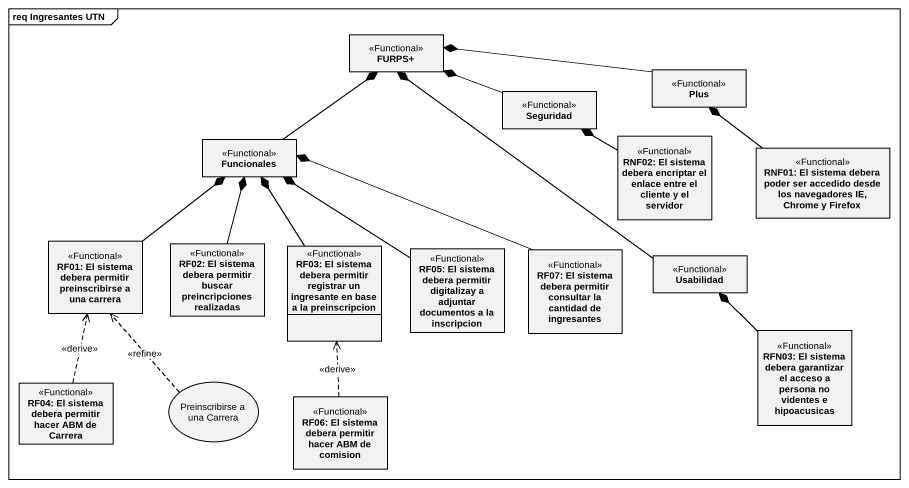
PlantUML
@startuml
mainframe req Ingresantes UTN
allowmixing
hide circle
hide empty members
class "FURPS+" as FURPS <<Functional>>
class Plus <<Functional>>
class Seguridad <<Functional>>
class Funcionales <<Functional>>
class "RNF02: El sistema debera encriptar el enlace entre el cliente y el servidor" as RNF02_El_sistema_debera <<Functional>>
class "RNF01: El sistema debera poder ser accedido desde los navegadores IE, Chrome y Firefox" as RNF01_El_sistema_debera <<Functional>>
class "RF01: El sistema debera permitir preinscribirse a una carrera" as RF01_El_sistema_debera <<Functional>>
class "RF02: El sistema debera permitir buscar preincripciones realizadas" as RF02_El_sistema_debera <<Functional>>
class "RF03: El sistema debera permitir registrar un ingresante en base a la preinscripcion" as RF03_El_sistema_debera <<Functional>>
class "RF05: El sistema debera permitir digitalizay a adjuntar documentos a la inscripcion" as RF05_El_sistema_debera <<Functional>>
class "RF07: El sistema debera permitir consultar la cantidad de ingresantes" as RF07_El_sistema_debera <<Functional>>
class Usabilidad <<Functional>>
class "RFN03: El sistema debera garantizar el acceso a persona no videntes e hipoacusicas" as RFN03_El_sistema_debera <<Functional>>
class "RF04: El sistema debera permitir hacer ABM de Carrera" as RF04_El_sistema_debera <<Functional>>
usecase "Preinscribirse a una Carrera" as Preinscribirse_a_una_Carrera
class "RF06: El sistema debera permitir hacer ABM de comision" as RF06_El_sistema_debera <<Functional>>
Plus -left-* FURPS
Seguridad -left-* FURPS
Funcionales -up-* FURPS
RNF02_El_sistema_debera -left-* Seguridad
RNF01_El_sistema_debera -up-* Plus
RF01_El_sistema_debera -up-* Funcionales
RF02_El_sistema_debera -up-* Funcionales
RF03_El_sistema_debera -up-* Funcionales
RF05_El_sistema_debera -up-* Funcionales
RF07_El_sistema_debera -left-* Funcionales
Usabilidad -up-* FURPS
RFN03_El_sistema_debera -up-* Usabilidad
RF04_El_sistema_debera .up.> RF01_El_sistema_debera : <<derive>>
Preinscribirse_a_una_Carrera .up.> RF01_El_sistema_debera : <<refine>>
RF06_El_sistema_debera .up.> RF03_El_sistema_debera : <<derive>>
@enduml
